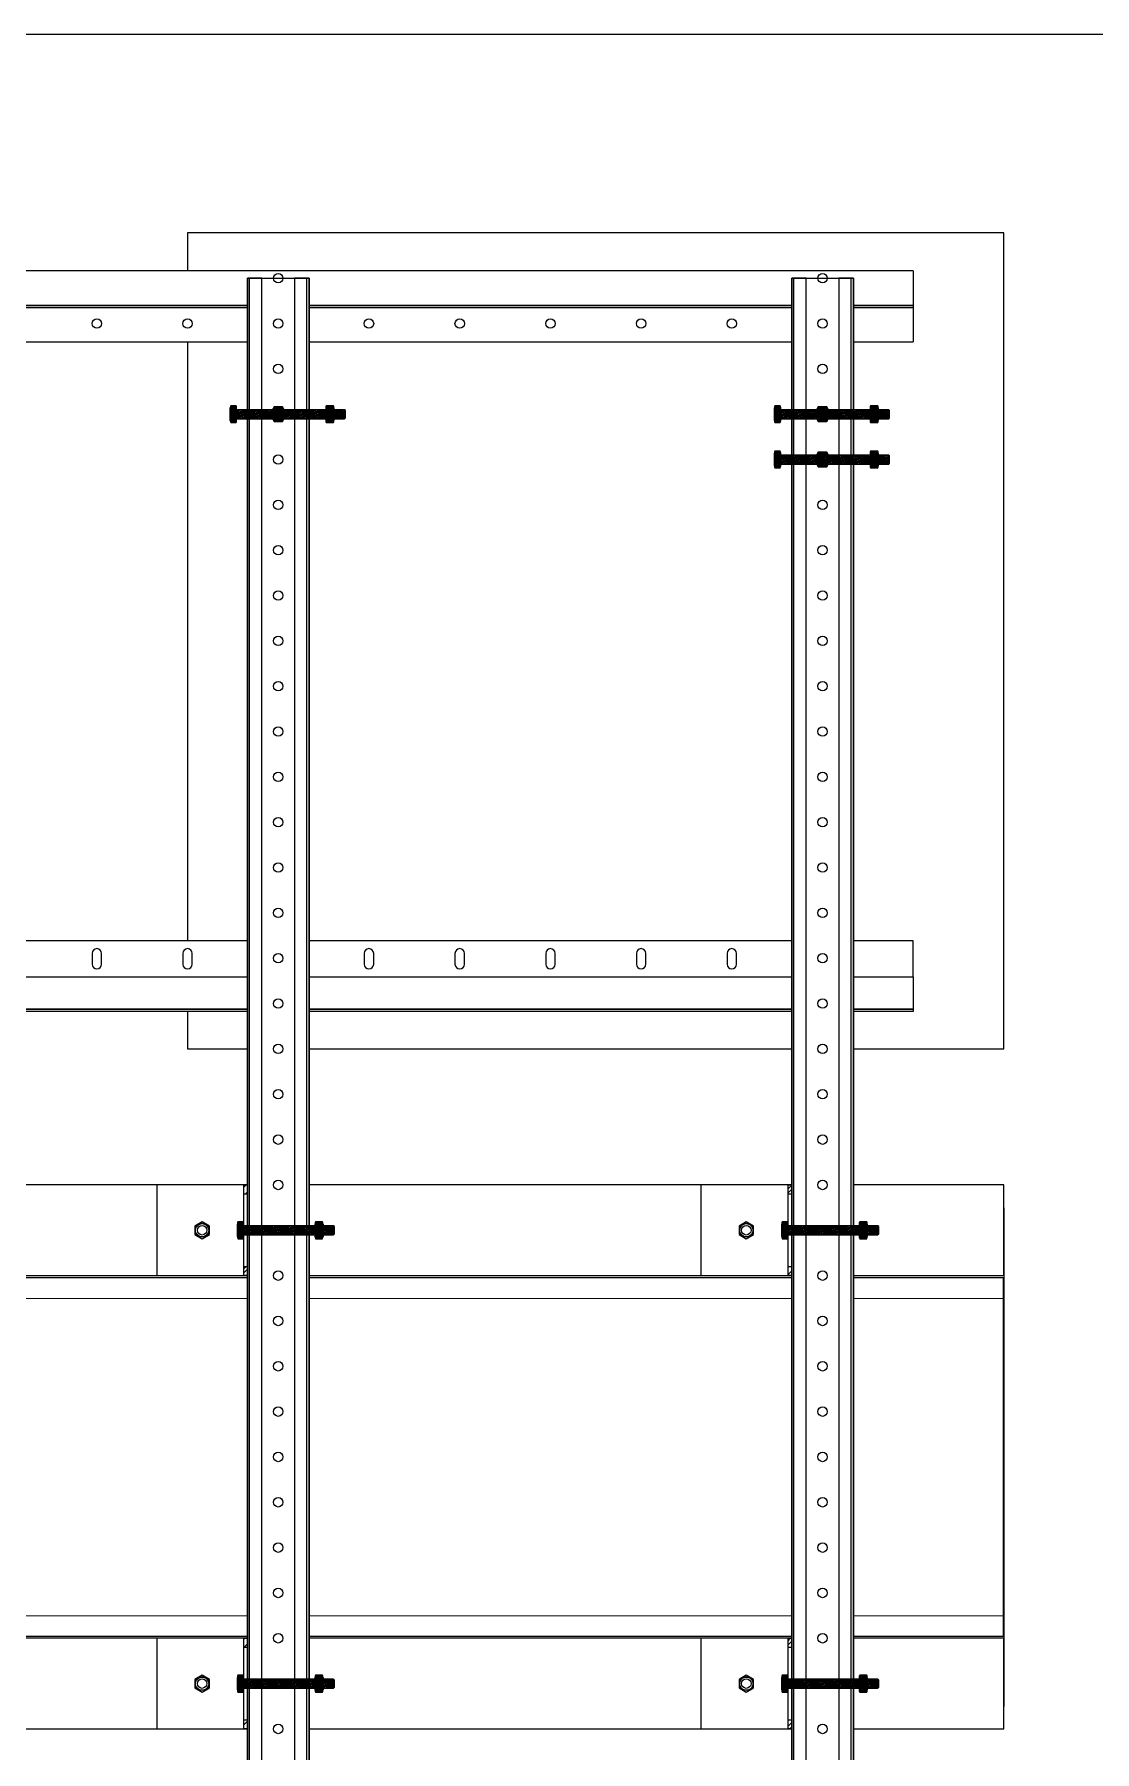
# Model space of a CAD drawing. Header units: millimetres. Extents: x -962357 to -591296, y -223672 to 59420.
# Drawn here: x -789814 to -789230, y -172406 to -171459 of the extents above; entities that cross this region are included whole.
import ezdxf
from ezdxf.enums import TextEntityAlignment as Align

# ---------------------------------------------------------------- set-up
doc = ezdxf.new("R2010")
doc.units = ezdxf.units.MM
for name, color, linetype in [('000 - H A T C H', 8, 'Continuous'), ('000 - WIPEOUT', 250, 'Continuous'), ('001 - ASCESSORIES', 251, 'Continuous'), ('A04_TUBE SERIES', 2, 'Continuous'), ('A11_ALU.SOLID SHEET', 2, 'Continuous')]:
    doc.layers.add(name, color=color, linetype=linetype)
doc.layers.add('A-GLAZ-CURT', color=2, linetype='Continuous', lineweight=9)
pattern_1 = [(110, (-0.5, 0), (-0.939693, -0.34202), []), (110, (-0.2012, 0.6409), (-0.939693, -0.34202), [1.25, -0.25, 0, -0.25])]

# ---------------------------------------------------------------- blocks, each defined once
blk = doc.blocks.new('*U4629')
at = {"layer": 'A11_ALU.SOLID SHEET', "color": 0}
blk.add_lwpolyline([(700.33, -98.8), (700.33, 98.8), (0, 98.8), (0, -98.8)], close=True, dxfattribs=at)
at = {"layer": 'Defpoints', "color": 250}
blk.add_point((0, 0), dxfattribs=at)
blk.add_text('AL.SHEET-HAT-TYPE-R', height=6, rotation=270, dxfattribs=at).set_placement((15, 0), align=Align.BOTTOM_CENTER)
blk = doc.blocks.new('*U4630')
blk.add_attdef('EXTR.OVL-LENGTH_', (-25, -59.09), '', height=5)
blk.add_wipeout([(-25, 0), (25, 0), (25, 2450), (-25, 2450)]).dxf.layer = '000 - WIPEOUT'
at = {"layer": 'A04_TUBE SERIES', "color": 0}
blk.add_lwpolyline([(-25, 0), (25, 0), (25, 2450), (-25, 2450)], close=True, dxfattribs=at)
blk = doc.blocks.new('*U4631')
blk.add_attdef('EXTR.OVL-LENGTH_', (-25, -59.09), '', height=5)
blk.add_wipeout([(-25, 0), (25, 0), (25, 2450), (-25, 2450)]).dxf.layer = '000 - WIPEOUT'
at = {"layer": 'A04_TUBE SERIES', "color": 0}
blk.add_lwpolyline([(-25, 0), (25, 0), (25, 2450), (-25, 2450)], close=True, dxfattribs=at)
blk = doc.blocks.new('*U4874')
at = {"layer": 'Defpoints'}
blk.add_point((0, 0), dxfattribs=at)
blk.add_wipeout([(225, 250), (225, 700), (-225, 700), (-225, 250)]).dxf.layer = '000 - WIPEOUT'
at = {"layer": 'A11_ALU.SOLID SHEET', "color": 0}
blk.add_lwpolyline([(225, 250), (225, 700), (-225, 700), (-225, 250)], close=True, dxfattribs=at)
at = {"layer": 'Defpoints'}
blk.add_point((0, 400), dxfattribs=at)
blk = doc.blocks.new('*U4899')
blk.add_wipeout([(-1200, 0), (1200, 0), (1200, 39), (-1200, 39)]).dxf.layer = '000 - WIPEOUT'
at = {"color": 2}
blk.add_lwpolyline([(-1200, 39), (1200, 39), (1200, 37.8), (-1200, 37.8)], close=True, dxfattribs=at)
at = {"color": 1}
blk.add_lwpolyline([(-1200, 37.8), (1200, 37.8), (1200, 20), (-1200, 20)], close=True, dxfattribs=at)
blk.add_lwpolyline([(-1200, 0), (1200, 0), (1200, 20), (-1200, 20)], close=True)
for points in [[(-1147.4, 13, 1), (-1152.6, 13), (-1152.6, 7, 1), (-1147.4, 7)], [(-1097.4, 13, 1), (-1102.6, 13), (-1102.6, 7, 1), (-1097.4, 7)], [(-1047.4, 13, 1), (-1052.6, 13), (-1052.6, 7, 1), (-1047.4, 7)], [(-997.4, 13, 1), (-1002.6, 13), (-1002.6, 7, 1), (-997.4, 7)], [(-947.4, 13, 1), (-952.6, 13), (-952.6, 7, 1), (-947.4, 7)], [(-897.4, 13, 1), (-902.6, 13), (-902.6, 7, 1), (-897.4, 7)], [(-847.4, 13, 1), (-852.6, 13), (-852.6, 7, 1), (-847.4, 7)], [(-797.4, 13, 1), (-802.6, 13), (-802.6, 7, 1), (-797.4, 7)], [(-747.4, 13, 1), (-752.6, 13), (-752.6, 7, 1), (-747.4, 7)]]:
    blk.add_lwpolyline(points, format="xyb", close=True, dxfattribs=at)
blk = doc.blocks.new('*U4900')
at = {"color": 1}
blk.add_wipeout([(-1200, 0), (1200, 0), (1200, -39), (-1200, -39)], dxfattribs=at).dxf.layer = '000 - WIPEOUT'
at = {"layer": '001 - ASCESSORIES', "linetype": 'ByBlock'}
for p, q in [((-1200, -20), (-1200, 0)), ((1200, -18.8), (-1200, -18.8))]:
    blk.add_line(p, q, dxfattribs=at)
at = {"layer": '001 - ASCESSORIES'}
blk.add_line((1200, -20), (-1200, -20), dxfattribs=at)
at = {"layer": '001 - ASCESSORIES', "color": 0}
blk.add_line((-1200, -39), (-1200, -20), dxfattribs=at)
for points in [[(1200, 0), (-1200, 0)], [(-1200, -20), (1200, -20)]]:
    blk.add_lwpolyline(points, dxfattribs=at)
at = {"layer": '001 - ASCESSORIES'}
for points in [[(1200, -20), (-1200, -20)], [(-1200, -39), (1200, -39)]]:
    blk.add_lwpolyline(points, dxfattribs=at)
for centre in [(-1150, -10), (-1100, -10), (-1050, -10), (-1000, -10), (-950, -10), (-900, -10), (-850, -10), (-800, -10), (-750, -10)]:
    blk.add_circle(centre, 2.6, dxfattribs=at)
blk = doc.blocks.new('000 - ASSCESSORIES_FAMELINE_GALV.BRACKET_FITTING_U-PROFILE_CC-01_TOP_VIEW')
at = {"color": 6}
blk.add_wipeout([(1500, -17), (-1500, -17), (-1500, 17), (1500, 17)], dxfattribs=at).dxf.layer = '000 - WIPEOUT'
at = {"layer": '001 - ASCESSORIES', "color": 0, "linetype": 'ByBlock'}
for p, q in [((1500, 15.8), (-1500, 15.8)), ((1500, -15.8), (-1500, -15.8))]:
    blk.add_line(p, q, dxfattribs=at)
at = {"layer": '001 - ASCESSORIES', "color": 1}
blk.add_lwpolyline([(1500, 17), (1500, -17), (-1500, -17), (-1500, 17)], close=True, dxfattribs=at)
at = {"layer": '001 - ASCESSORIES', "color": 0, "linetype": 'ByBlock'}
for points in [[(-1500, 17), (-1500, 9), (1500, 9), (1500, 17)], [(-1500, -9), (-1500, -17), (1500, -17), (1500, -9)]]:
    blk.add_lwpolyline(points, close=True, dxfattribs=at)
at = {"layer": '001 - ASCESSORIES', "color": 1, "linetype": 'Continuous'}
for centre in [(-1500, 0), (-1475, 0), (-1450, 0), (-1425, 0), (-1400, 0), (-1375, 0), (-1350, 0), (-1325, 0), (-1300, 0), (-1275, 0), (-1250, 0), (-1225, 0), (-1200, 0), (-1175, 0), (-1150, 0), (-1125, 0), (-1100, 0), (-1075, 0), (-1050, 0), (-1025, 0), (-1000, 0), (-975, 0), (-950, 0), (-925, 0), (-900, 0), (-875, 0), (-850, 0), (-825, 0), (-800, 0), (-775, 0), (-750, 0), (-725, 0), (-700, 0)]:
    blk.add_circle(centre, 2.6, dxfattribs=at)
blk = doc.blocks.new('*U4907')
at = {"layer": '001 - ASCESSORIES', "color": 0, "linetype": 'ByBlock'}
blk.add_blockref('000 - ASSCESSORIES_FAMELINE_GALV.BRACKET_FITTING_U-PROFILE_CC-01_TOP_VIEW', (0, 0), dxfattribs=at)
blk = doc.blocks.new('*U4942')
at = {"color": 6}
blk.add_wipeout([(950, -17), (-950, -17), (-950, 17), (950, 17)], dxfattribs=at).dxf.layer = '000 - WIPEOUT'
at = {"layer": '001 - ASCESSORIES', "color": 0, "linetype": 'ByBlock'}
for p, q in [((950, 15.8), (-950, 15.8)), ((950, -15.8), (-950, -15.8))]:
    blk.add_line(p, q, dxfattribs=at)
at = {"layer": '001 - ASCESSORIES', "color": 1}
blk.add_lwpolyline([(950, 17), (950, -17), (-950, -17), (-950, 17)], close=True, dxfattribs=at)
at = {"layer": '001 - ASCESSORIES', "color": 0, "linetype": 'ByBlock'}
for points in [[(-950, 17), (-950, 9), (950, 9), (950, 17)], [(-950, -9), (-950, -17), (950, -17), (950, -9)]]:
    blk.add_lwpolyline(points, close=True, dxfattribs=at)
at = {"layer": '001 - ASCESSORIES', "color": 1, "linetype": 'Continuous'}
for centre in [(-950, 0), (-925, 0), (-900, 0), (-875, 0), (-850, 0), (-825, 0), (-800, 0), (-775, 0), (-750, 0), (-725, 0), (-700, 0), (-675, 0), (-650, 0), (-625, 0), (-600, 0), (-575, 0), (-550, 0), (-525, 0), (-500, 0), (-475, 0), (-450, 0), (-425, 0), (-400, 0), (-375, 0), (-350, 0), (-325, 0), (-300, 0), (-275, 0), (-250, 0), (-225, 0), (-200, 0), (-175, 0), (-150, 0)]:
    blk.add_circle(centre, 2.6, dxfattribs=at)
blk = doc.blocks.new('*U4663')
at = {"layer": '001 - ASCESSORIES', "color": 0}
blk.add_lwpolyline([(4.62, 0), (2.31, 4), (-2.31, 4), (-4.62, 0), (-2.31, -4), (2.31, -4)], close=True, dxfattribs=at)
at = {"layer": '001 - ASCESSORIES', "color": 8}
blk.add_circle((0, 0), 3.85, dxfattribs=at)
at = {"layer": '001 - ASCESSORIES', "color": 0}
blk.add_circle((0, 0), 2.6, dxfattribs=at)
blk = doc.blocks.new('*U4664')
at = {"layer": '000 - H A T C H'}
h = blk.add_hatch(color=250, dxfattribs=at)
h.dxf.hatch_style = 1
h.paths.add_polyline_path([(4, -2.31), (4, 2.31), (0, 4.62), (-4, 2.31), (-4, -2.31), (0, -4.62)])
h.paths.add_polyline_path([(0, -2.6, -1), (0, 2.6, -1)], flags=16)
at = {"layer": '001 - ASCESSORIES', "color": 0, "rotation": 270}
blk.add_blockref('*U4663', (0, 0), dxfattribs=at)
blk = doc.blocks.new('*U4682')
at = {"color": 1}
for p, q in [((-3.46, 3.5), (3.46, 3.5)), ((-3.46, 0), (3.46, 0))]:
    blk.add_line(p, q, dxfattribs=at)
at = {"color": 0}
for points in [[(-2.31, 3.21, 0.249855), (-4.62, 3.21), (-4.62, 0.29, 0.249855), (-2.31, 0.29)], [(2.31, 3.21, 0.062432), (0, 3.5, 0.062432), (-2.31, 3.21), (-2.31, 0.29, 0.061701), (0, 0, 0.061701), (2.31, 0.29)], [(4.62, 3.21, 0.249855), (2.31, 3.21), (2.31, 0.29, 0.249855), (4.62, 0.29)]]:
    blk.add_lwpolyline(points, format="xyb", close=True, dxfattribs=at)
blk = doc.blocks.new('*U4696')
at = {"layer": '000 - H A T C H'}
h = blk.add_hatch(dxfattribs=at)
h.set_pattern_fill('ANSI35', color=8, scale=4, angle=65)
h.set_pattern_definition(pattern_1)
h.paths.add_polyline_path([(0, -2.5), (59.5, -2.5), (59.5, 2.5), (0, 2.5)])
at = {"color": 8}
blk.add_line((59.5, -2.5), (59.5, 2.5), dxfattribs=at)
at = {"color": 1}
blk.add_lwpolyline([(59.5, 2.5), (0, 2.5), (0, -2.5), (59.5, -2.5), (60, -2), (60, 2)], close=True, dxfattribs=at)
blk = doc.blocks.new('*U4748')
at = {"layer": '000 - H A T C H'}
h = blk.add_hatch(color=250, dxfattribs=at)
h.dxf.hatch_style = 1
edge = h.paths.add_edge_path()
edge.add_line((-0.29, -4.62), (-3.21, -4.62))
edge.add_arc((-1.05, -3.46), 2.45, 180, 208.05689, ccw=False)
edge.add_line((-3.5, -3.46), (-3.5, -0.01))
edge.add_arc((5.86, 0), 9.36, 179.97608, 180.02392, ccw=False)
edge.add_line((-3.5, 0), (-3.5, 0))
edge.add_arc((5.86, 0), 9.36, 179.97608, 180.02392, ccw=False)
edge.add_line((-3.5, 0.01), (-3.5, 3.46))
edge.add_arc((-1.05, 3.46), 2.45, 151.94311, 180, ccw=False)
edge.add_line((-3.21, 4.62), (-0.29, 4.62))
edge.add_arc((-2.45, 3.46), 2.45, 360, 388.05689, ccw=False)
edge.add_line((0, 3.46), (0, -3.46))
edge.add_arc((-2.45, -3.46), 2.45, 331.94311, 360, ccw=False)
blk.add_blockref('*U4696', (0, 0))
at = {"layer": '001 - ASCESSORIES', "rotation": 90}
blk.add_blockref('*U4682', (0, 0), dxfattribs=at)
blk = doc.blocks.new('*U4662')
at = {"color": 1}
for p, q in [((-3.46, 4.5), (3.46, 4.5)), ((-3.46, 0), (3.46, 0))]:
    blk.add_line(p, q, dxfattribs=at)
at = {"color": 0}
for points in [[(-2.31, 4.21, 0.249893), (-4.62, 4.21), (-4.62, 0.29, 0.249893), (-2.31, 0.29)], [(2.31, 4.21, 0.062422), (0, 4.5, 0.062422), (-2.31, 4.21), (-2.31, 0.29, 0.061692), (0, 0, 0.061692), (2.31, 0.29)], [(4.62, 4.21, 0.249893), (2.31, 4.21), (2.31, 0.29, 0.249893), (4.62, 0.29)]]:
    blk.add_lwpolyline(points, format="xyb", close=True, dxfattribs=at)
blk = doc.blocks.new('*U4707')
at = {"layer": '000 - H A T C H'}
h = blk.add_hatch(color=250, dxfattribs=at)
h.dxf.hatch_style = 1
edge = h.paths.add_edge_path()
edge.add_line((0.29, 4.62), (4.21, 4.62))
edge.add_arc((2.05, 3.46), 2.45, 0, 28.06093, ccw=False)
edge.add_line((4.5, 3.46), (4.5, 0.01))
edge.add_arc((-4.86, 0), 9.36, -0.02392, 0.02392, ccw=False)
edge.add_line((4.5, 0), (4.5, 0))
edge.add_arc((-4.86, 0), 9.36, -0.02392, 0.02392, ccw=False)
edge.add_line((4.5, -0.01), (4.5, -3.46))
edge.add_arc((2.05, -3.46), 2.45, -28.06093, 0, ccw=False)
edge.add_line((4.21, -4.62), (0.29, -4.62))
edge.add_arc((2.45, -3.46), 2.45, 180, 208.06093, ccw=False)
edge.add_line((0, -3.46), (0, 3.46))
edge.add_arc((2.45, 3.46), 2.45, 151.93907, 180, ccw=False)
at = {"layer": '001 - ASCESSORIES', "color": 0, "rotation": 270}
blk.add_blockref('*U4662', (0, 0), dxfattribs=at)
blk = doc.blocks.new('*U4821')
at = {"layer": '001 - ASCESSORIES'}
blk.add_blockref('*U4748', (-23, 0), dxfattribs=at)
at = {"layer": '001 - ASCESSORIES', "color": 2}
for rotation in [90, 90, 270, 270]:
    blk.add_blockref('*U4664', (0, 0), dxfattribs=dict(at, rotation=rotation))
at = {"layer": '001 - ASCESSORIES', "color": 1}
blk.add_blockref('*U4707', (26.2, 0), dxfattribs=at)
blk = doc.blocks.new('000 - ASSCESSORIES_FAMELINE_AL.EXTR._L-PROFILE_50x68mm._non-code_TOP_VIEW')
blk.add_wipeout([(-50, -25), (0, -25), (0, 25), (-50, 25)]).dxf.layer = '000 - WIPEOUT'
at = {"layer": '000 - H A T C H'}
h = blk.add_hatch(dxfattribs=at)
h.set_pattern_fill('ANSI32', color=8, scale=0.5)
h.set_pattern_definition([(45, (-14193.569, 11847.092), (-3.367596, 3.367596), []), (45, (-14191.324, 11847.092), (-3.367596, 3.367596), [])])
h.paths.add_polyline_path([(-2, 20), (0, 20), (0, 25), (-2, 25)])
h.paths.add_polyline_path([(0, -20), (-2, -20), (-2, -25), (0, -25)])
at = {"layer": '001 - ASCESSORIES', "color": 0}
for p, q in [((0, 20), (-2, 20)), ((-2, -20), (0, -20))]:
    blk.add_line(p, q, dxfattribs=at)
at = {"layer": '001 - ASCESSORIES', "color": 1}
blk.add_line((-2, -20), (-2, 20), dxfattribs=at)
at = {"layer": '001 - ASCESSORIES'}
blk.add_lwpolyline([(-50, -25), (0, -25), (0, 25), (-50, 25)], close=True, dxfattribs=at)
at = {"layer": '001 - ASCESSORIES', "color": 0}
for points in [[(-2, 25), (0, 25), (0, 20), (-2, 20)], [(-2, -20), (0, -20), (0, -25), (-2, -25)]]:
    blk.add_lwpolyline(points, close=True, dxfattribs=at)
at = {"layer": '001 - ASCESSORIES', "color": 1}
blk.add_circle((-25, 0), 2.6, dxfattribs=at)
blk = doc.blocks.new('*U4738')
at = {"layer": '001 - ASCESSORIES', "color": 0}
blk.add_blockref('000 - ASSCESSORIES_FAMELINE_AL.EXTR._L-PROFILE_50x68mm._non-code_TOP_VIEW', (0, 0), dxfattribs=at)
blk = doc.blocks.new('*U4683')
blk.add_circle((0, 0), 3.66)
at = {"layer": '001 - ASCESSORIES', "color": 0}
blk.add_lwpolyline([(4.62, 0), (2.31, 4), (-2.31, 4), (-4.62, 0), (-2.31, -4), (2.31, -4)], close=True, dxfattribs=at)
at = {"layer": '001 - ASCESSORIES', "color": 8}
blk.add_circle((0, 0), 3.85, dxfattribs=at)
blk = doc.blocks.new('*U4715')
at = {"layer": '001 - ASCESSORIES', "rotation": 90}
blk.add_blockref('*U4683', (0, 0), dxfattribs=at)
blk = doc.blocks.new('*U4751')
at = {"layer": '001 - ASCESSORIES'}
blk.add_blockref('*U4715', (0, 0), dxfattribs=at)
blk = doc.blocks.new('*U4694')
at = {"layer": '000 - H A T C H'}
h = blk.add_hatch(dxfattribs=at)
h.set_pattern_fill('ANSI35', color=8, scale=4, angle=65)
h.set_pattern_definition(pattern_1)
h.paths.add_polyline_path([(0, -2.5), (49.5, -2.5), (49.5, 2.5), (0, 2.5)])
at = {"color": 8}
blk.add_line((49.5, -2.5), (49.5, 2.5), dxfattribs=at)
at = {"color": 1}
blk.add_lwpolyline([(49.5, 2.5), (0, 2.5), (0, -2.5), (49.5, -2.5), (50, -2), (50, 2)], close=True, dxfattribs=at)
blk = doc.blocks.new('*U4746')
at = {"layer": '000 - H A T C H'}
h = blk.add_hatch(color=250, dxfattribs=at)
h.dxf.hatch_style = 1
edge = h.paths.add_edge_path()
edge.add_line((-0.29, -4.62), (-3.21, -4.62))
edge.add_arc((-1.05, -3.46), 2.45, 180, 208.05689, ccw=False)
edge.add_line((-3.5, -3.46), (-3.5, -0.01))
edge.add_arc((5.86, 0), 9.36, 179.97608, 180.02392, ccw=False)
edge.add_line((-3.5, 0), (-3.5, 0))
edge.add_arc((5.86, 0), 9.36, 179.97608, 180.02392, ccw=False)
edge.add_line((-3.5, 0.01), (-3.5, 3.46))
edge.add_arc((-1.05, 3.46), 2.45, 151.94311, 180, ccw=False)
edge.add_line((-3.21, 4.62), (-0.29, 4.62))
edge.add_arc((-2.45, 3.46), 2.45, 360, 388.05689, ccw=False)
edge.add_line((0, 3.46), (0, -3.46))
edge.add_arc((-2.45, -3.46), 2.45, 331.94311, 360, ccw=False)
blk.add_blockref('*U4694', (0, 0))
at = {"layer": '001 - ASCESSORIES', "rotation": 90}
blk.add_blockref('*U4682', (0, 0), dxfattribs=at)
blk = doc.blocks.new('*U4752')
at = {"layer": '001 - ASCESSORIES'}
for name, p in [('*U4746', (0, 0)), ('*U4707', (39.2, -0.01))]:
    blk.add_blockref(name, p, dxfattribs=at)
blk = doc.blocks.new('*U4794')
at = {"color": 2}
blk.add_blockref('*U4738', (0, 0), dxfattribs=at)
for name, p in [('*U4751', (-25, 0)), ('*U4752', (-2, 0))]:
    blk.add_blockref(name, p)
blk = doc.blocks.new('*U4956')
blk.add_lwpolyline([(-35296.59, 2495), (-44500, 2495), (-44500, 4315), (-47139.64, 4315), (-47139.64, 548.02), (-32660.36, 548.02), (-32660.36, 4315), (-35296.59, 4315)], close=True)
at = {"layer": 'A11_ALU.SOLID SHEET', "color": 1}
blk.add_blockref('*U4629', (-45300.5, 3530.5), dxfattribs=at)
at = {"layer": 'A04_TUBE SERIES', "color": 0, "linetype": 'ByBlock', "rotation": 270}
for name, p in [('*U4630', (-47050, 3655.5)), ('*U4631', (-47050, 3405.5))]:
    blk.add_blockref(name, p, dxfattribs=at)
at = {"layer": 'A11_ALU.SOLID SHEET', "color": 0, "linetype": 'ByBlock', "rotation": 270}
blk.add_blockref('*U4874', (-45300, 3980.5), dxfattribs=at)
at = {"layer": '001 - ASCESSORIES', "linetype": 'ByBlock', "rotation": 180}
for name, p in [('*U4900', (-45850, 4145.5)), ('*U4899', (-45850, 3815.2))]:
    blk.add_blockref(name, p, dxfattribs=at)
blk.add_lwpolyline([(-39910, 2495), (-44500, 2495), (-44500, 4315), (-47139.64, 4315), (-47139.64, 548.02), (-39910, 548.02)], close=True)
at = {"layer": '001 - ASCESSORIES', "linetype": 'ByBlock', "rotation": 270}
for name, p in [('*U4907', (-45000, 2680.5)), ('*U4942', (-44700, 3230.5))]:
    blk.add_blockref(name, p, dxfattribs=at)
at = {"layer": '001 - ASCESSORIES', "linetype": 'ByBlock'}
for name, p in [('*U4821', (-45000, 4105.5)), ('*U4821', (-45000, 4105.5)), ('*U4821', (-44700, 4105.5)), ('*U4821', (-44700, 4080.5)), ('*U4794', (-45017, 3655.5)), ('*U4794', (-44717, 3655.5)), ('*U4794', (-45017, 3405.5)), ('*U4794', (-44717, 3405.5))]:
    blk.add_blockref(name, p, dxfattribs=at)
blk = doc.blocks.new('DPA_CP_Metal Ceiling Panel1 - Horizontal with Gap-16055689-4160-01 UPPER PLATFORM LEVEL - REFLECTED CEILING PLAN')
at = {"layer": 'A-GLAZ-CURT'}
for p, q in [((-789982.7, 6974.02), (-789982.7, 7249.02)), ((-789982.7, 6974.02), (-789982.7, 7249.02)), ((-789982.7, 7249.02), (-789282.37, 7249.02)), ((-789982.7, 7249.02), (-789282.37, 7249.02)), ((-789982.7, 6974.02), (-789982.7, 7249.02)), ((-789282.37, 6974.02), (-789282.37, 7249.02)), ((-789282.37, 7249.02), (-789282.37, 6974.02)), ((-789282.37, 7249.02), (-789282.37, 6974.02)), ((-789982.7, 7199.02), (-789282.37, 7199.02)), ((-789982.7, 7024.02), (-789282.37, 7024.02)), ((-789982.7, 6974.02), (-789282.37, 6974.02)), ((-789282.37, 6974.02), (-789982.7, 6974.02)), ((-789282.37, 6974.02), (-789982.7, 6974.02))]:
    blk.add_line(p, q, dxfattribs=at)
blk = doc.blocks.new('*U437')
at = {"layer": 'A11_ALU.SOLID SHEET', "color": 0}
blk.add_lwpolyline([(700.33, -98.8), (700.33, 98.8), (0, 98.8), (0, -98.8)], close=True, dxfattribs=at)
at = {"layer": 'Defpoints', "color": 250}
blk.add_point((0, 0), dxfattribs=at)
blk.add_text('AL.SHEET-HAT-TYPE-R', height=6, rotation=270, dxfattribs=at).set_placement((15, 0), align=Align.BOTTOM_CENTER)
blk = doc.blocks.new('*U716')
blk.add_attdef('EXTR.OVL-LENGTH_', (-25, -59.09), '', height=5)
blk.add_wipeout([(-25, 0), (25, 0), (25, 2450), (-25, 2450)]).dxf.layer = '000 - WIPEOUT'
at = {"layer": 'A04_TUBE SERIES', "color": 0}
blk.add_lwpolyline([(-25, 0), (25, 0), (25, 2450), (-25, 2450)], close=True, dxfattribs=at)
blk = doc.blocks.new('*U717')
blk.add_attdef('EXTR.OVL-LENGTH_', (-25, -59.09), '', height=5)
blk.add_wipeout([(-25, 0), (25, 0), (25, 2450), (-25, 2450)]).dxf.layer = '000 - WIPEOUT'
at = {"layer": 'A04_TUBE SERIES', "color": 0}
blk.add_lwpolyline([(-25, 0), (25, 0), (25, 2450), (-25, 2450)], close=True, dxfattribs=at)
blk = doc.blocks.new('*U483')
at = {"layer": 'Defpoints'}
blk.add_point((0, 0), dxfattribs=at)
blk.add_wipeout([(225, 250), (225, 700), (-225, 700), (-225, 250)]).dxf.layer = '000 - WIPEOUT'
at = {"layer": 'A11_ALU.SOLID SHEET', "color": 0}
blk.add_lwpolyline([(225, 250), (225, 700), (-225, 700), (-225, 250)], close=True, dxfattribs=at)
at = {"layer": 'Defpoints'}
blk.add_point((0, 400), dxfattribs=at)
blk = doc.blocks.new('*U503')
blk.add_wipeout([(-1200, 0), (1200, 0), (1200, 39), (-1200, 39)]).dxf.layer = '000 - WIPEOUT'
at = {"color": 2}
blk.add_lwpolyline([(-1200, 39), (1200, 39), (1200, 37.8), (-1200, 37.8)], close=True, dxfattribs=at)
at = {"color": 1}
blk.add_lwpolyline([(-1200, 37.8), (1200, 37.8), (1200, 20), (-1200, 20)], close=True, dxfattribs=at)
blk.add_lwpolyline([(-1200, 0), (1200, 0), (1200, 20), (-1200, 20)], close=True)
for points in [[(-1147.4, 13, 1), (-1152.6, 13), (-1152.6, 7, 1), (-1147.4, 7)], [(-1097.4, 13, 1), (-1102.6, 13), (-1102.6, 7, 1), (-1097.4, 7)], [(-1047.4, 13, 1), (-1052.6, 13), (-1052.6, 7, 1), (-1047.4, 7)], [(-997.4, 13, 1), (-1002.6, 13), (-1002.6, 7, 1), (-997.4, 7)], [(-947.4, 13, 1), (-952.6, 13), (-952.6, 7, 1), (-947.4, 7)], [(-897.4, 13, 1), (-902.6, 13), (-902.6, 7, 1), (-897.4, 7)], [(-847.4, 13, 1), (-852.6, 13), (-852.6, 7, 1), (-847.4, 7)], [(-797.4, 13, 1), (-802.6, 13), (-802.6, 7, 1), (-797.4, 7)], [(-747.4, 13, 1), (-752.6, 13), (-752.6, 7, 1), (-747.4, 7)]]:
    blk.add_lwpolyline(points, format="xyb", close=True, dxfattribs=at)
blk = doc.blocks.new('*U504')
at = {"color": 1}
blk.add_wipeout([(-1200, 0), (1200, 0), (1200, -39), (-1200, -39)], dxfattribs=at).dxf.layer = '000 - WIPEOUT'
at = {"layer": '001 - ASCESSORIES', "linetype": 'ByBlock'}
for p, q in [((-1200, -20), (-1200, 0)), ((1200, -18.8), (-1200, -18.8))]:
    blk.add_line(p, q, dxfattribs=at)
at = {"layer": '001 - ASCESSORIES'}
blk.add_line((1200, -20), (-1200, -20), dxfattribs=at)
at = {"layer": '001 - ASCESSORIES', "color": 0}
blk.add_line((-1200, -39), (-1200, -20), dxfattribs=at)
for points in [[(1200, 0), (-1200, 0)], [(-1200, -20), (1200, -20)]]:
    blk.add_lwpolyline(points, dxfattribs=at)
at = {"layer": '001 - ASCESSORIES'}
for points in [[(1200, -20), (-1200, -20)], [(-1200, -39), (1200, -39)]]:
    blk.add_lwpolyline(points, dxfattribs=at)
for centre in [(-1150, -10), (-1100, -10), (-1050, -10), (-1000, -10), (-950, -10), (-900, -10), (-850, -10), (-800, -10), (-750, -10)]:
    blk.add_circle(centre, 2.6, dxfattribs=at)
blk = doc.blocks.new('*U521')
at = {"layer": '001 - ASCESSORIES', "color": 0, "linetype": 'ByBlock'}
blk.add_blockref('000 - ASSCESSORIES_FAMELINE_GALV.BRACKET_FITTING_U-PROFILE_CC-01_TOP_VIEW', (0, 0), dxfattribs=at)
blk = doc.blocks.new('*U554')
at = {"color": 6}
blk.add_wipeout([(950, -17), (-950, -17), (-950, 17), (950, 17)], dxfattribs=at).dxf.layer = '000 - WIPEOUT'
at = {"layer": '001 - ASCESSORIES', "color": 0, "linetype": 'ByBlock'}
for p, q in [((950, 15.8), (-950, 15.8)), ((950, -15.8), (-950, -15.8))]:
    blk.add_line(p, q, dxfattribs=at)
at = {"layer": '001 - ASCESSORIES', "color": 1}
blk.add_lwpolyline([(950, 17), (950, -17), (-950, -17), (-950, 17)], close=True, dxfattribs=at)
at = {"layer": '001 - ASCESSORIES', "color": 0, "linetype": 'ByBlock'}
for points in [[(-950, 17), (-950, 9), (950, 9), (950, 17)], [(-950, -9), (-950, -17), (950, -17), (950, -9)]]:
    blk.add_lwpolyline(points, close=True, dxfattribs=at)
at = {"layer": '001 - ASCESSORIES', "color": 1, "linetype": 'Continuous'}
for centre in [(-950, 0), (-925, 0), (-900, 0), (-875, 0), (-850, 0), (-825, 0), (-800, 0), (-775, 0), (-750, 0), (-725, 0), (-700, 0), (-675, 0), (-650, 0), (-625, 0), (-600, 0), (-575, 0), (-550, 0), (-525, 0), (-500, 0), (-475, 0), (-450, 0), (-425, 0), (-400, 0), (-375, 0), (-350, 0), (-325, 0), (-300, 0), (-275, 0), (-250, 0), (-225, 0), (-200, 0), (-175, 0), (-150, 0)]:
    blk.add_circle(centre, 2.6, dxfattribs=at)
blk = doc.blocks.new('*U350')
at = {"layer": '001 - ASCESSORIES', "color": 0}
blk.add_lwpolyline([(4.62, 0), (2.31, 4), (-2.31, 4), (-4.62, 0), (-2.31, -4), (2.31, -4)], close=True, dxfattribs=at)
at = {"layer": '001 - ASCESSORIES', "color": 8}
blk.add_circle((0, 0), 3.85, dxfattribs=at)
at = {"layer": '001 - ASCESSORIES', "color": 0}
blk.add_circle((0, 0), 2.6, dxfattribs=at)
blk = doc.blocks.new('*U671')
at = {"layer": '000 - H A T C H'}
h = blk.add_hatch(color=250, dxfattribs=at)
h.dxf.hatch_style = 1
h.paths.add_polyline_path([(4, -2.31), (4, 2.31), (0, 4.62), (-4, 2.31), (-4, -2.31), (0, -4.62)])
h.paths.add_polyline_path([(0, -2.6, -1), (0, 2.6, -1)], flags=16)
at = {"layer": '001 - ASCESSORIES', "color": 0, "rotation": 270}
blk.add_blockref('*U350', (0, 0), dxfattribs=at)
blk = doc.blocks.new('*U351')
at = {"color": 1}
for p, q in [((-3.46, 3.5), (3.46, 3.5)), ((-3.46, 0), (3.46, 0))]:
    blk.add_line(p, q, dxfattribs=at)
at = {"color": 0}
for points in [[(-2.31, 3.21, 0.249855), (-4.62, 3.21), (-4.62, 0.29, 0.249855), (-2.31, 0.29)], [(2.31, 3.21, 0.062432), (0, 3.5, 0.062432), (-2.31, 3.21), (-2.31, 0.29, 0.061701), (0, 0, 0.061701), (2.31, 0.29)], [(4.62, 3.21, 0.249855), (2.31, 3.21), (2.31, 0.29, 0.249855), (4.62, 0.29)]]:
    blk.add_lwpolyline(points, format="xyb", close=True, dxfattribs=at)
blk = doc.blocks.new('*U365')
at = {"layer": '000 - H A T C H'}
h = blk.add_hatch(dxfattribs=at)
h.set_pattern_fill('ANSI35', color=8, scale=4, angle=65)
h.set_pattern_definition(pattern_1)
h.paths.add_polyline_path([(0, -2.5), (59.5, -2.5), (59.5, 2.5), (0, 2.5)])
at = {"color": 8}
blk.add_line((59.5, -2.5), (59.5, 2.5), dxfattribs=at)
at = {"color": 1}
blk.add_lwpolyline([(59.5, 2.5), (0, 2.5), (0, -2.5), (59.5, -2.5), (60, -2), (60, 2)], close=True, dxfattribs=at)
blk = doc.blocks.new('*U583')
at = {"layer": '000 - H A T C H'}
h = blk.add_hatch(color=250, dxfattribs=at)
h.dxf.hatch_style = 1
edge = h.paths.add_edge_path()
edge.add_line((-0.29, -4.62), (-3.21, -4.62))
edge.add_arc((-1.05, -3.46), 2.45, 180, 208.05689, ccw=False)
edge.add_line((-3.5, -3.46), (-3.5, -0.01))
edge.add_arc((5.86, 0), 9.36, 179.97608, 180.02392, ccw=False)
edge.add_line((-3.5, 0), (-3.5, 0))
edge.add_arc((5.86, 0), 9.36, 179.97608, 180.02392, ccw=False)
edge.add_line((-3.5, 0.01), (-3.5, 3.46))
edge.add_arc((-1.05, 3.46), 2.45, 151.94311, 180, ccw=False)
edge.add_line((-3.21, 4.62), (-0.29, 4.62))
edge.add_arc((-2.45, 3.46), 2.45, 360, 388.05689, ccw=False)
edge.add_line((0, 3.46), (0, -3.46))
edge.add_arc((-2.45, -3.46), 2.45, 331.94311, 360, ccw=False)
blk.add_blockref('*U365', (0, 0))
at = {"layer": '001 - ASCESSORIES', "rotation": 90}
blk.add_blockref('*U351', (0, 0), dxfattribs=at)
blk = doc.blocks.new('*U349')
at = {"color": 1}
for p, q in [((-3.46, 4.5), (3.46, 4.5)), ((-3.46, 0), (3.46, 0))]:
    blk.add_line(p, q, dxfattribs=at)
at = {"color": 0}
for points in [[(-2.31, 4.21, 0.249893), (-4.62, 4.21), (-4.62, 0.29, 0.249893), (-2.31, 0.29)], [(2.31, 4.21, 0.062422), (0, 4.5, 0.062422), (-2.31, 4.21), (-2.31, 0.29, 0.061692), (0, 0, 0.061692), (2.31, 0.29)], [(4.62, 4.21, 0.249893), (2.31, 4.21), (2.31, 0.29, 0.249893), (4.62, 0.29)]]:
    blk.add_lwpolyline(points, format="xyb", close=True, dxfattribs=at)
blk = doc.blocks.new('*U667')
at = {"layer": '000 - H A T C H'}
h = blk.add_hatch(color=250, dxfattribs=at)
h.dxf.hatch_style = 1
edge = h.paths.add_edge_path()
edge.add_line((0.29, 4.62), (4.21, 4.62))
edge.add_arc((2.05, 3.46), 2.45, 0, 28.06093, ccw=False)
edge.add_line((4.5, 3.46), (4.5, 0.01))
edge.add_arc((-4.86, 0), 9.36, -0.02392, 0.02392, ccw=False)
edge.add_line((4.5, 0), (4.5, 0))
edge.add_arc((-4.86, 0), 9.36, -0.02392, 0.02392, ccw=False)
edge.add_line((4.5, -0.01), (4.5, -3.46))
edge.add_arc((2.05, -3.46), 2.45, -28.06093, 0, ccw=False)
edge.add_line((4.21, -4.62), (0.29, -4.62))
edge.add_arc((2.45, -3.46), 2.45, 180, 208.06093, ccw=False)
edge.add_line((0, -3.46), (0, 3.46))
edge.add_arc((2.45, 3.46), 2.45, 151.93907, 180, ccw=False)
at = {"layer": '001 - ASCESSORIES', "color": 0, "rotation": 270}
blk.add_blockref('*U349', (0, 0), dxfattribs=at)
blk = doc.blocks.new('*U686')
at = {"layer": '001 - ASCESSORIES'}
blk.add_blockref('*U583', (-23, 0), dxfattribs=at)
at = {"layer": '001 - ASCESSORIES', "color": 2}
for rotation in [90, 90, 270, 270]:
    blk.add_blockref('*U671', (0, 0), dxfattribs=dict(at, rotation=rotation))
at = {"layer": '001 - ASCESSORIES', "color": 1}
blk.add_blockref('*U667', (26.2, 0), dxfattribs=at)
blk = doc.blocks.new('*U573')
at = {"layer": '001 - ASCESSORIES', "color": 0}
blk.add_blockref('000 - ASSCESSORIES_FAMELINE_AL.EXTR._L-PROFILE_50x68mm._non-code_TOP_VIEW', (0, 0), dxfattribs=at)
blk = doc.blocks.new('*U352')
blk.add_circle((0, 0), 3.66)
at = {"layer": '001 - ASCESSORIES', "color": 0}
blk.add_lwpolyline([(4.62, 0), (2.31, 4), (-2.31, 4), (-4.62, 0), (-2.31, -4), (2.31, -4)], close=True, dxfattribs=at)
at = {"layer": '001 - ASCESSORIES', "color": 8}
blk.add_circle((0, 0), 3.85, dxfattribs=at)
blk = doc.blocks.new('*U662')
at = {"layer": '001 - ASCESSORIES', "rotation": 90}
blk.add_blockref('*U352', (0, 0), dxfattribs=at)
blk = doc.blocks.new('*U569')
at = {"layer": '001 - ASCESSORIES'}
blk.add_blockref('*U662', (0, 0), dxfattribs=at)
blk = doc.blocks.new('*U363')
at = {"layer": '000 - H A T C H'}
h = blk.add_hatch(dxfattribs=at)
h.set_pattern_fill('ANSI35', color=8, scale=4, angle=65)
h.set_pattern_definition(pattern_1)
h.paths.add_polyline_path([(0, -2.5), (49.5, -2.5), (49.5, 2.5), (0, 2.5)])
at = {"color": 8}
blk.add_line((49.5, -2.5), (49.5, 2.5), dxfattribs=at)
at = {"color": 1}
blk.add_lwpolyline([(49.5, 2.5), (0, 2.5), (0, -2.5), (49.5, -2.5), (50, -2), (50, 2)], close=True, dxfattribs=at)
blk = doc.blocks.new('*U584')
at = {"layer": '000 - H A T C H'}
h = blk.add_hatch(color=250, dxfattribs=at)
h.dxf.hatch_style = 1
edge = h.paths.add_edge_path()
edge.add_line((-0.29, -4.62), (-3.21, -4.62))
edge.add_arc((-1.05, -3.46), 2.45, 180, 208.05689, ccw=False)
edge.add_line((-3.5, -3.46), (-3.5, -0.01))
edge.add_arc((5.86, 0), 9.36, 179.97608, 180.02392, ccw=False)
edge.add_line((-3.5, 0), (-3.5, 0))
edge.add_arc((5.86, 0), 9.36, 179.97608, 180.02392, ccw=False)
edge.add_line((-3.5, 0.01), (-3.5, 3.46))
edge.add_arc((-1.05, 3.46), 2.45, 151.94311, 180, ccw=False)
edge.add_line((-3.21, 4.62), (-0.29, 4.62))
edge.add_arc((-2.45, 3.46), 2.45, 360, 388.05689, ccw=False)
edge.add_line((0, 3.46), (0, -3.46))
edge.add_arc((-2.45, -3.46), 2.45, 331.94311, 360, ccw=False)
blk.add_blockref('*U363', (0, 0))
at = {"layer": '001 - ASCESSORIES', "rotation": 90}
blk.add_blockref('*U351', (0, 0), dxfattribs=at)
blk = doc.blocks.new('*U680')
at = {"layer": '001 - ASCESSORIES'}
for name, p in [('*U584', (0, 0)), ('*U667', (39.2, -0.01))]:
    blk.add_blockref(name, p, dxfattribs=at)
blk = doc.blocks.new('*U681')
at = {"color": 2}
blk.add_blockref('*U573', (0, 0), dxfattribs=at)
for name, p in [('*U569', (-25, 0)), ('*U680', (-2, 0))]:
    blk.add_blockref(name, p)

msp = doc.modelspace()

# ---------------------------------------------------------------- block references
at = {"layer": 'A-GLAZ-CURT'}
msp.add_blockref('DPA_CP_Metal Ceiling Panel1 - Horizontal with Gap-16055689-4160-01 UPPER PLATFORM LEVEL - REFLECTED CEILING PLAN', (2.5, -179355.5), dxfattribs=at)

# ---------------------------------------------------------------- next in the draw order: block references
msp.add_blockref('*U4956', (-744680, -175774.39))

# ---------------------------------------------------------------- next in the draw order: linework, layer by layer
msp.add_lwpolyline([(-779976.59, -173279.4), (-789180, -173279.4), (-789180, -171459.39), (-791819.64, -171459.39), (-791819.64, -175226.37), (-777340.36, -175226.37), (-777340.36, -171459.39), (-779976.59, -171459.39)], close=True)

# ---------------------------------------------------------------- next in the draw order: block references
at = {"layer": 'A11_ALU.SOLID SHEET', "color": 1}
msp.add_blockref('*U437', (-789980.5, -172243.89), dxfattribs=at)

# ---------------------------------------------------------------- next in the draw order: block references
at = {"layer": 'A04_TUBE SERIES', "color": 0, "linetype": 'ByBlock', "rotation": 270}
for name, p in [('*U716', (-791730, -172118.89)), ('*U717', (-791730, -172368.89))]:
    msp.add_blockref(name, p, dxfattribs=at)
at = {"layer": 'A11_ALU.SOLID SHEET', "color": 0, "linetype": 'ByBlock', "rotation": 270}
msp.add_blockref('*U483', (-789980, -171793.89), dxfattribs=at)

# ---------------------------------------------------------------- next in the draw order: block references
at = {"layer": '001 - ASCESSORIES', "linetype": 'ByBlock', "rotation": 180}
for name, p in [('*U504', (-790530, -171628.89)), ('*U503', (-790530, -171959.19))]:
    msp.add_blockref(name, p, dxfattribs=at)

# ---------------------------------------------------------------- next in the draw order: linework, layer by layer
msp.add_lwpolyline([(-784590, -173279.4), (-789180, -173279.4), (-789180, -171459.39), (-791819.64, -171459.39), (-791819.64, -175226.37), (-784590, -175226.37)], close=True)

# ---------------------------------------------------------------- next in the draw order: block references
at = {"layer": '001 - ASCESSORIES', "linetype": 'ByBlock', "rotation": 270}
for name, p in [('*U521', (-789680, -173093.89)), ('*U554', (-789380, -172543.89))]:
    msp.add_blockref(name, p, dxfattribs=at)

# ---------------------------------------------------------------- next in the draw order: block references
at = {"layer": '001 - ASCESSORIES', "linetype": 'ByBlock'}
for name, p in [('*U686', (-789680, -171668.89)), ('*U686', (-789680, -171668.89)), ('*U686', (-789380, -171668.89)), ('*U686', (-789380, -171693.89)), ('*U681', (-789697, -172118.89)), ('*U681', (-789397, -172118.89)), ('*U681', (-789697, -172368.89)), ('*U681', (-789397, -172368.89))]:
    msp.add_blockref(name, p, dxfattribs=at)

doc.saveas('drawing.dxf')
